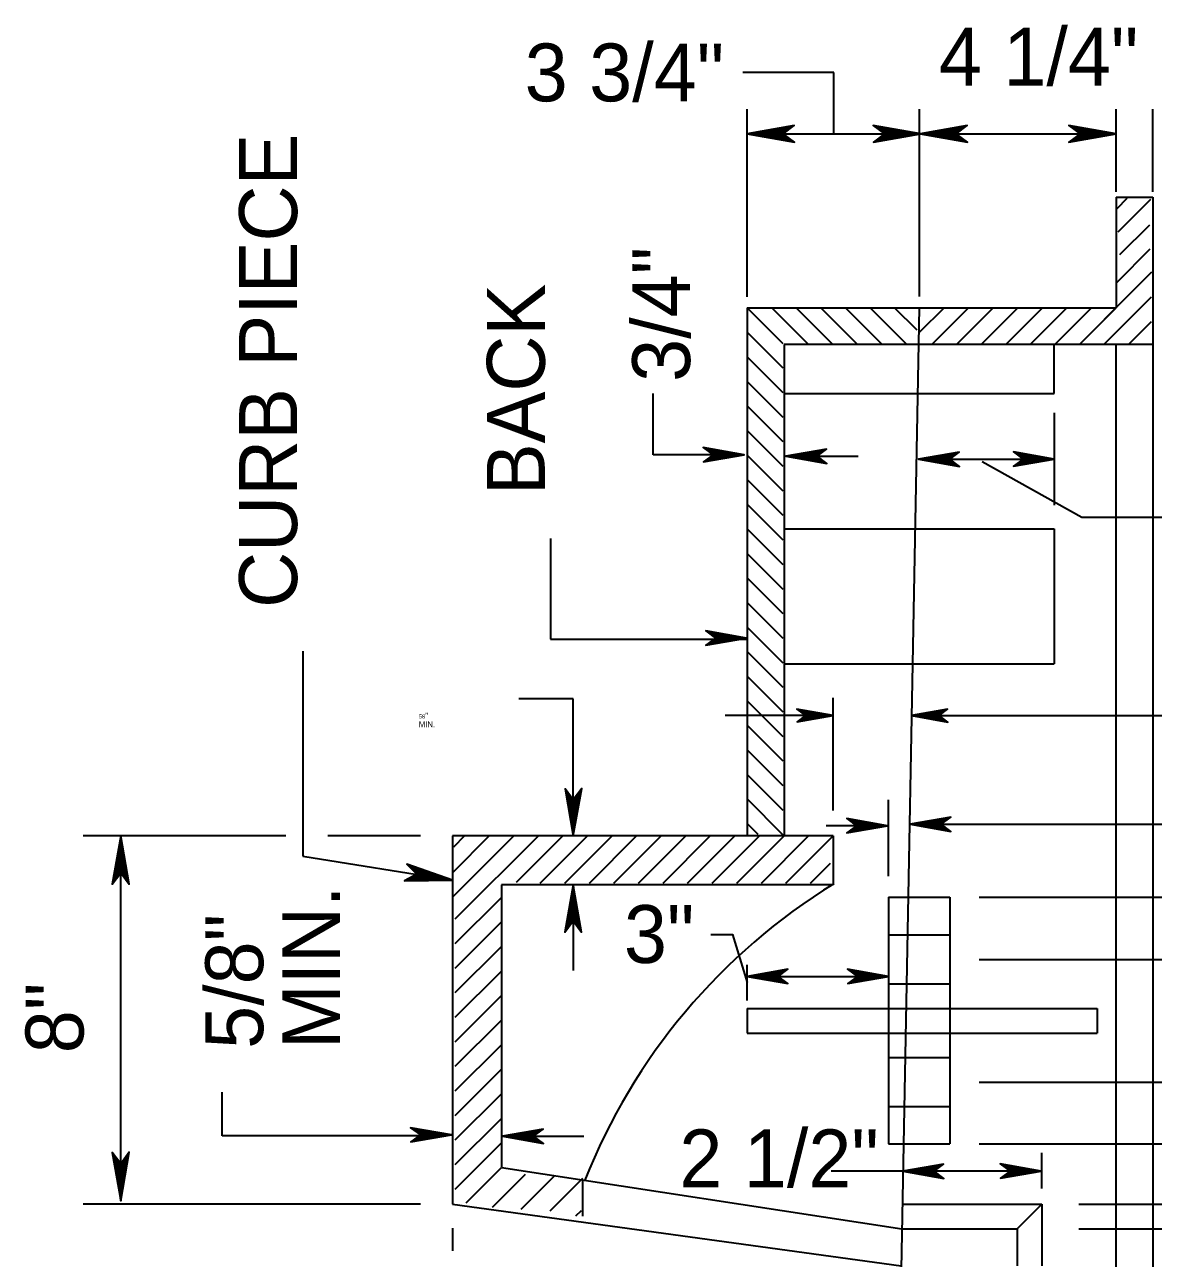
# Model space of a CAD drawing. Extents: x 0.17 to 2.79, y 0.04 to 1.76.
# Drawn here: x 0.8802 to 1.0828, y 1.5301 to 1.7516 of the extents above; entities that cross this region are included whole.
import ezdxf

# ---------------------------------------------------------------- set-up
doc = ezdxf.new("R2010")
doc.units = 0
doc.layers.add('Plan Prop Drainage Structure', color=7, linetype='Continuous')
doc.layers.add('Plan Prop DrainageStructure text', color=7, linetype='Continuous')

msp = doc.modelspace()

# ---------------------------------------------------------------- linework, layer by layer
at = {"layer": 'Plan Prop Drainage Structure'}
for p, q in [((1.076156573966585, 1.720660097270991), (1.0827738200420094, 1.720660097270991)), ((1.076156573966585, 1.720660097270991), (1.076156573966585, 1.7008075069656465)), ((1.0763363626508387, 1.7186338532370793), (1.078147882758533, 1.7204470775029177)), ((1.0765357491537555, 1.7144211743036648), (1.082426171780514, 1.7203115969304237)), ((1.0827738200420094, 1.720660097270991), (1.0827738200420094, 1.3235997703733624)), ((1.076863799596588, 1.7103380113892384), (1.0822370102264653, 1.7157112220191157)), ((1.0763517000741403, 1.70541384643046), (1.082306880710393, 1.7113690270667126)), ((1.0741013592442155, 1.6987514401642037), (1.0825701731437314, 1.7072211061427927)), ((1.0741013592442155, 1.694339374727872), (1.0825113796877432, 1.7027502472504732)), ((1.0099159468865582, 1.7008075069656465), (1.076156573966585, 1.7008075069656465)), ((1.0099159468865582, 1.7008075069656465), (1.0099159468865582, 1.6059549167171066)), ((1.0163832270452593, 1.694339374727872), (1.0099159468865582, 1.7008075069656465)), ((1.0207952924815902, 1.694339374727872), (1.0143280123228893, 1.7008075069656465)), ((1.0252073579179217, 1.694339374727872), (1.0187400777592206, 1.7008075069656465)), ((1.0296194233542524, 1.694339374727872), (1.0231512911164795, 1.7008075069656465)), ((1.0340314887905833, 1.694339374727872), (1.0275633565528102, 1.7008075069656465)), ((1.0384427021478422, 1.694339374727872), (1.031975421989142, 1.7008075069656465)), ((1.0407995528618035, 1.700796429937706), (1.0341806026282347, 1.3489678685136577)), ((1.0404306026235013, 1.6967635396885452), (1.0363866353464006, 1.7008075069656465)), ((1.040912879378419, 1.696446566273652), (1.0452738200704124, 1.7008075069656465)), ((1.0432186053480423, 1.694339374727872), (1.0496858855067432, 1.7008075069656465)), ((1.047630670784373, 1.694339374727872), (1.0540970988640022, 1.7008075069656465)), ((1.052041884141632, 1.694339374727872), (1.0585100163794054, 1.7008075069656465)), ((1.0564539495779635, 1.694339374727872), (1.0629212297366644, 1.7008075069656465)), ((1.0608651629352224, 1.694339374727872), (1.0673332951729952, 1.7008075069656465)), ((1.065277228371553, 1.694339374727872), (1.0717453606093261, 1.7008075069656465)), ((1.065277228371553, 1.694339374727872), (1.0717453606093261, 1.7008075069656465)), ((1.0696892938078841, 1.694339374727872), (1.076156573966585, 1.7008075069656465)), ((1.0785134246805463, 1.694339374727872), (1.0825164921621773, 1.6983432942885763)), ((1.0163832270452593, 1.689928161370614), (1.0099159468865582, 1.6963954415293148)), ((1.0827738200420094, 1.6941894088111498), (1.0165340450410547, 1.6941894088111498)), ((1.0165340450410547, 1.6941894088111498), (1.0165340450410547, 1.6059549167171066)), ((1.0650633565244079, 1.6853661300175602), (1.0650633565244079, 1.6941894088111498)), ((1.076156573966585, 1.3489678685136577), (1.076156573966585, 1.6941894088111498)), ((1.0163832270452593, 1.6855160959342825), (1.0099159468865582, 1.6919833760929834)), ((1.0163832270452593, 1.6811048825770243), (1.0099159468865582, 1.6875713106566532)), ((1.0165340450410547, 1.6853661300175602), (1.0650633565244079, 1.6853661300175602)), ((1.0163832270452593, 1.6766919650616208), (1.0099159468865582, 1.6831600972993939)), ((1.0163832270452593, 1.6722807517043625), (1.0099159468865582, 1.6787480318630623)), ((1.0163832270452593, 1.6678686862680312), (1.0099159468865582, 1.6743376705848763)), ((1.0163832270452593, 1.6634566208316997), (1.0099159468865582, 1.669925605148546)), ((1.0163832270452593, 1.6590462595535136), (1.0099159468865582, 1.6655135397122143)), ((1.0163832270452593, 1.6546341941171818), (1.0099159468865582, 1.661101474275883)), ((1.0165340450410547, 1.661101474275883), (1.0650633565244079, 1.661101474275883)), ((1.0650633565244079, 1.661101474275883), (1.0650633565244079, 1.636835966455135)), ((1.0163832270452593, 1.6502229807599236), (1.0099159468865582, 1.6566894088395527)), ((1.0163832270452593, 1.6458100632445203), (1.0099159468865582, 1.6522781954822934)), ((1.0163832270452593, 1.641398849887261), (1.0099159468865582, 1.6478661300459618)), ((1.0163832270452593, 1.6369867844509307), (1.0099159468865582, 1.6434549166887036)), ((1.0163832270452593, 1.6325747190145992), (1.0099159468865582, 1.639042851252372)), ((1.0165340450410547, 1.636835966455135), (1.0650633565244079, 1.636835966455135)), ((1.0163832270452593, 1.628163505657341), (1.0099159468865582, 1.6346307858160407)), ((1.0163832270452593, 1.6237514402210094), (1.0099159468865582, 1.6302187203797105)), ((1.0163832270452593, 1.619339374784678), (1.0099159468865582, 1.625806654943379)), ((1.0163832270452593, 1.6149273093483478), (1.0099159468865582, 1.6213954415861207)), ((1.0163832270452593, 1.6105152439120163), (1.0099159468865582, 1.6169833761497892)), ((1.0163832270452593, 1.6061040305547567), (1.0099159468865582, 1.6125721627925298)), ((1.011877432910976, 1.6061986113317817), (1.0099159468865582, 1.6081600973561996)), ((1.0253581759137171, 1.6059549167171066), (0.9569754220459469, 1.6059549167171066)), ((0.9569754220459469, 1.6059549167171066), (0.9569754220459469, 1.5397773434884288)), ((0.9680038814786296, 1.6059549167171066), (0.9569771262040916, 1.5949273093634957)), ((0.9635926681213708, 1.6059549167171066), (0.9570367717391516, 1.5993990203348862)), ((0.95918060268504, 1.6059549167171066), (0.9571611752837068, 1.6039346372367005)), ((0.9724159469149611, 1.6059549167171066), (0.9574355447449846, 1.590973662468058)), ((0.976828012351292, 1.6059549167171066), (0.968444406359005, 1.5975713107248193)), ((0.9812400777876236, 1.6059549167171066), (0.9726954288506732, 1.5974085636220114)), ((0.9856512911448817, 1.6059549167171066), (0.9771074942870042, 1.5974085636220114)), ((0.990063356581213, 1.6059549167171066), (0.9815195597233348, 1.5974085636220114)), ((0.994475422017544, 1.6059549167171066), (0.9859307730805936, 1.5974085636220114)), ((0.9988866353748029, 1.6059549167171066), (0.9903428385169252, 1.5974085636220114)), ((1.0032987008111343, 1.6059549167171066), (0.9947531997951112, 1.5974085636220114)), ((1.0077107662474654, 1.6059549167171066), (0.9991652652314429, 1.5974085636220114)), ((1.012122831683796, 1.6059549167171066), (1.0035773306677738, 1.5974085636220114)), ((1.0165340450410547, 1.6059549167171066), (1.0079893961041047, 1.5974085636220114)), ((1.0099159468865582, 1.6059549167171066), (1.0099159468865582, 1.6059549167171066)), ((1.0209461104773863, 1.6059549167171066), (1.012401461540436, 1.5974085636220114)), ((1.0253581759137171, 1.6059549167171066), (1.016812674897695, 1.5974085636220114)), ((1.0253581759137171, 1.6059549167171066), (1.0253581759137171, 1.5971307858444435)), ((1.024822218177245, 1.6010068935443034), (1.0212247403340258, 1.5974085636220114)), ((1.0253581759137171, 1.5971307858444435), (0.9657987008395365, 1.5971307858444435)), ((0.9657987008395365, 1.5971307858444435), (0.9657987008395365, 1.5463954416429253)), ((0.9656615161088973, 1.5947884204747111), (0.9574406572194187, 1.586567561585232)), ((1.0352831929477813, 1.5949239010472063), (1.0463142086176813, 1.5949239010472063)), ((1.0352831929477813, 1.5949239010472063), (1.0352831929477813, 1.5506592453206771)), ((1.0463142086176813, 1.5949239010472063), (1.0463142086176813, 1.5506592453206771)), ((0.9656615161088973, 1.5903755029593076), (0.9574406572194187, 1.5821554961489017)), ((1.0352831929477813, 1.588183103506299), (1.0463142086176813, 1.588183103506299)), ((0.9656615161088973, 1.5859642896020496), (0.9574406572194187, 1.5777434307125702)), ((0.9656615161088973, 1.5815522241657178), (0.9574406572194187, 1.5733313652762388)), ((1.0352831929477813, 1.5793598247127092), (1.0463142086176813, 1.5793598247127092)), ((0.9656615161088973, 1.5771410108084596), (0.9574406572194187, 1.5689192998399086)), ((1.0099159468865582, 1.5749239010623544), (1.0727840449984511, 1.5749239010623544)), ((1.0099159468865582, 1.5749239010623544), (1.0099159468865582, 1.5705135397841672)), ((1.0727840449984511, 1.5749239010623544), (1.0727840449984511, 1.5705135397841672)), ((0.9656615161088973, 1.5727289453721283), (0.9574406572194187, 1.564508086482649)), ((1.0099159468865582, 1.5705135397841672), (1.0727840449984511, 1.5705135397841672)), ((0.9656615161088973, 1.568316879935797), (0.9574406572194187, 1.5600960210463175)), ((1.0352831929477813, 1.566153451171246), (1.0463142086176813, 1.566153451171246)), ((0.9656615161088973, 1.5639056665785387), (0.9574406572194187, 1.5556848076890595)), ((0.9656615161088973, 1.559492749063135), (0.9574406572194187, 1.551272742252728)), ((1.0352831929477813, 1.5573301723776563), (1.0463142086176813, 1.5573301723776563)), ((0.9656615161088973, 1.5550815357058756), (0.9574406572194187, 1.5468606768163977)), ((0.9656615161088973, 1.5506694702695454), (0.9574406572194187, 1.5424486113800664)), ((1.0352831929477813, 1.5506592453206771), (1.0463142086176813, 1.5506592453206771)), ((0.9656615161088973, 1.546258256912286), (0.9594055515601253, 1.540002292363514)), ((0.9700735815452287, 1.5451556665927393), (0.9641056197228912, 1.5391868526913304)), ((0.9657987008395365, 1.5463954416429253), (1.0376869080107185, 1.5353661301311705)), ((0.9752780805187921, 1.5448446577313533), (0.9692572897939725, 1.5388238670065337)), ((0.9803649925803785, 1.5444169140370616), (0.97447456995362, 1.5385273434893758)), ((1.0627133224430247, 1.54573934075726), (1.0378820341182737, 1.54573934075726)), ((0.9803428385244993, 1.5440028036079276), (0.9803428385244993, 1.537672708179866)), ((0.9569754220459469, 1.5397773434884288), (1.0375616523870914, 1.5287037238649142)), ((0.980079546091161, 1.538617663871038), (0.9791090280278195, 1.5376471458076975)), ((1.0377695596807313, 1.5397773434884288), (1.0628581758853142, 1.5397773434884288)), ((1.0628581758853142, 1.5397773434884288), (1.0584222522349593, 1.5353661301311705)), ((1.0628581758853142, 1.5397773434884288), (1.0628581758853142, 1.5287037238649142)), ((1.0376869080107185, 1.5353661301311705), (1.0584222522349593, 1.5353661301311705)), ((1.0584222522349593, 1.5353661301311705), (1.0584222522349593, 1.5287037238649142))]:
    msp.add_line(p, q, dxfattribs=at)
msp.add_arc((1.0832784480437916, 1.503416858002857), 0.11029450068333371, 121.598825, 158.36048055555557, dxfattribs=at)
at = {"layer": 'Plan Prop DrainageStructure text'}
for p, q in [((1.0254936564862118, 1.7430569956862019), (1.0091260695865432, 1.7430569956862019)), ((1.0254936564862118, 1.7320276841744469), (1.0254936564862118, 1.7430569956862019)), ((1.0099159468865582, 1.702747691013256), (1.0099159468865582, 1.7364772410899585)), ((1.0407995528618035, 1.7364772410899585), (1.0407995528618035, 1.7028405676321354)), ((1.076156573966585, 1.7215897155388624), (1.076156573966585, 1.7364772410899585)), ((1.0827738200420094, 1.7215897155388624), (1.0827738200420094, 1.7364772410899585)), ((1.0099159468865582, 1.7320276841744469), (1.0410713660858646, 1.7320276841744469)), ((1.040979341546057, 1.7320276841744469), (1.076156573966585, 1.7320276841744469)), ((0.9930089939341287, 1.6743862390919972), (0.9930089939341287, 1.6854164026828253)), ((1.0650633565244079, 1.6818947598770393), (1.0650633565244079, 1.665324378158166)), ((1.0093774329128693, 1.6743862390919972), (0.9930089939341287, 1.6743862390919972)), ((1.016886805776984, 1.6741280591330923), (1.0298324431223256, 1.6741280591330923)), ((1.0407066762429238, 1.6736091429780666), (1.0650633565244079, 1.6736091429780666)), ((0.9746245358703437, 1.659359824652117), (0.9746245358703437, 1.6412505881286825)), ((0.9746245358703437, 1.6412505881286825), (1.0099159468865582, 1.6412505881286825)), ((0.9301366354268743, 1.639107609261867), (0.9301366354268743, 1.6023165390784162)), ((1.0253581759137171, 1.6104964981724252), (1.0253581759137171, 1.630726559506796)), ((0.9786940655196129, 1.6305493270597597), (0.9689249789557784, 1.6305493270597597)), ((0.9786940655196129, 1.6059549167171066), (0.9786940655196129, 1.6305493270597597)), ((1.0253581759137171, 1.627538079618278), (1.0059469625678195, 1.627538079618278)), ((1.0394217410019064, 1.627538079618278), (1.088768196315588, 1.627538079618278)), ((1.0352831929477813, 1.5987156529189082), (1.0352831929477813, 1.6124392384572532)), ((1.035140043663636, 1.607779218010885), (1.0241115842309532, 1.607779218010885)), ((1.0395469966255333, 1.6080373979697886), (1.088768196315588, 1.6080373979697886)), ((0.9270521091851754, 1.6059549167171066), (0.8906973034867393, 1.6059549167171066)), ((0.8974125386554768, 1.5404181069507934), (0.8974125386554768, 1.6059549167171066)), ((0.9512485986010684, 1.6059549167171066), (0.9346177192680608, 1.6059549167171066)), ((0.9301366354268743, 1.6023165390784162), (0.9569754220459469, 1.5980186522377728)), ((0.9786940655196129, 1.5971307858444435), (0.9786940655196129, 1.5817967708594665)), ((1.0515826135216664, 1.5949239010472063), (1.1419447470592248, 1.5949239010472063)), ((1.0099159468865582, 1.5764048144899983), (1.0099159468865582, 1.5827885908996144)), ((1.0515826135216664, 1.5837710380699686), (1.1104638336543018, 1.5837710380699686)), ((1.009894644909751, 1.5807205949911605), (1.0352831929477813, 1.5807205949911605)), ((0.9156299892210927, 1.5521043714272853), (0.9156299892210927, 1.55989578246433)), ((1.0515826135216664, 1.5617413857349158), (1.1104638336543018, 1.5617413857349158)), ((0.9558217069820625, 1.5521043714272853), (0.9156299892210927, 1.5521043714272853)), ((0.9659853061563684, 1.5520012698595387), (0.9805643790832952, 1.5520012698595387)), ((1.0515826135216664, 1.5506592453206771), (1.1419447470592248, 1.5506592453206771)), ((1.0628581758853142, 1.5426079501665846), (1.0628581758853142, 1.5490343305298153)), ((1.0378820341182737, 1.54573934075726), (1.0250122318103663, 1.54573934075726)), ((0.9512485986010684, 1.5397773434884288), (0.8906973034867393, 1.5397773434884288)), ((1.0694694574072328, 1.5397773434884288), (1.1246458377335398, 1.5397773434884288)), ((0.9569754220459469, 1.5355067231780979), (0.9569754220459469, 1.5314499747149137)), ((1.0694694574072328, 1.5353661301311705), (1.0959614478438822, 1.5353661301311705))]:
    msp.add_line(p, q, dxfattribs=at)
for points in [[(1.0099159468865582, 1.7320276841744469), (1.018418843948966, 1.730524616690923), (1.0163874874406207, 1.7320276841744469), (1.0183753879162791, 1.7335068934439464), (1.0099159468865582, 1.7320276841744469), (1.0104808753114884, 1.7320430215977471), (1.0181811138877965, 1.7306362390493937), (1.0162290007331742, 1.7320455778349646), (1.0180320000501455, 1.7333901586110425), (1.0107850675402967, 1.7320694360489892), (1.01106880987137, 1.7320276841744469), (1.0176647539699875, 1.7308543712919002), (1.016184692621415, 1.7320447257558929), (1.0177065058445296, 1.73319929289885), (1.0111983258903585, 1.7320268320953747), (1.0114803640632872, 1.7320694360489892), (1.0172463831454914, 1.731028195422648), (1.0161250470863545, 1.7320268320953747), (1.0172702413595158, 1.7330646644054266), (1.0123017682889777, 1.7320702881280614), (1.0127814888066786, 1.7320694360489892), (1.016818639451201, 1.7312429193488654), (1.0160338746256197, 1.7320029738813503), (1.0168791370653332, 1.732848236321064), (1.0128666967139077, 1.7320276841744469), (1.0133208548594395, 1.732001269723205), (1.0163568125940179, 1.7314815014891074), (1.015773138429498, 1.7320702881280614), (1.0164062331802113, 1.7326522581344368), (1.0137383736048629, 1.7320276841744469), (1.0141669693782258, 1.7319842281417597), (1.0159895665138596, 1.7316357278011925), (1.0156887826013405, 1.7320455778349646), (1.01618639677956, 1.732499735980497), (1.0143885099370225, 1.7320268320953747), (1.0155780123219424, 1.7317439418433735), (1.0154058923493396, 1.7320694360489892), (1.015927364741583, 1.7323957823336773), (1.014688441770469, 1.7320702881280614), (1.0154680941216172, 1.7318751620205064), (1.0151408957578567, 1.732131637821267), (1.0155166626287377, 1.7322850120542783), (1.0151434519950735, 1.7320455778349646), (1.0153385781026285, 1.7320029738813503)], [(1.0410713660858646, 1.7320276841744469), (1.0325684690234576, 1.733530751657971), (1.034599825531803, 1.7320276841744469), (1.0326127771352165, 1.730547622825874), (1.0410713660858646, 1.7320276841744469), (1.0405072897400072, 1.7320123467511452), (1.032807051163699, 1.7334191292995003), (1.0347583122392494, 1.732008938434856), (1.0329561650013501, 1.7306643576587784), (1.0402022454321265, 1.7319859322999047), (1.0399193551801256, 1.7320276841744469), (1.0333234110815082, 1.733200144977922), (1.0348026203510086, 1.7320097905139278), (1.0332808071278938, 1.7308560754500442), (1.0397889870820645, 1.732028536253519), (1.0395069489091355, 1.7319859322999047), (1.0337409298269316, 1.7330263208471737), (1.0348631179651413, 1.732028536253519), (1.0337179236919796, 1.730990703943466), (1.038686396762518, 1.7319842281417597), (1.0382066762448172, 1.7319859322999047), (1.0341686735212225, 1.7328115969209565), (1.0349542904258762, 1.7320523944675437), (1.0341081759070898, 1.7312062799487569), (1.0381206162585157, 1.7320276841744469), (1.0376664581129842, 1.7320540986256876), (1.034630500378405, 1.7325738668597868), (1.0352150266219977, 1.7319842281417597), (1.0345819318712846, 1.7314031102144563), (1.0372497914466325, 1.7320276841744469), (1.0368211956732698, 1.7320702881280614), (1.0349977464585631, 1.7324187884686284), (1.0352985303710822, 1.732008938434856), (1.034801768271936, 1.7315547802893247), (1.0365988030354012, 1.732028536253519), (1.035410152729553, 1.7323105744264484), (1.0355814206230838, 1.7319859322999047), (1.0350599482308407, 1.731659586015217), (1.0362997232810265, 1.7319842281417597), (1.0355192188508062, 1.7321802063283869), (1.035846417214567, 1.7319228784485554), (1.0354715024227579, 1.731769504215542), (1.0358447130564221, 1.732008938434856), (1.0356495869488676, 1.7320523944675437)], [(1.040979341546057, 1.7320276841744469), (1.049482238608465, 1.730524616690923), (1.0474508821001194, 1.7320276841744469), (1.049438782575778, 1.7335068934439464), (1.040979341546057, 1.7320276841744469), (1.0415442699709874, 1.7320430215977471), (1.0492445085472955, 1.7306362390493937), (1.0472923953926732, 1.7320455778349646), (1.0490953947096444, 1.7333901586110425), (1.0418484621997959, 1.7320694360489892), (1.0421322045308696, 1.7320276841744469), (1.0487281486294864, 1.7308543712919002), (1.047248087280914, 1.7320447257558929), (1.0487699005040285, 1.73319929289885), (1.0422617205498579, 1.7320268320953747), (1.0425437587227868, 1.7320694360489892), (1.0483097778049908, 1.731028195422648), (1.0471884417458537, 1.7320268320953747), (1.0483336360190147, 1.7330646644054266), (1.0433651629484766, 1.7320702881280614), (1.0438448834661775, 1.7320694360489892), (1.0478820341107, 1.7312429193488654), (1.0470972692851184, 1.7320029738813503), (1.0479425317248328, 1.732848236321064), (1.0439300913734066, 1.7320276841744469), (1.0443842495189384, 1.732001269723205), (1.0474202072535175, 1.7314815014891074), (1.0468365330889966, 1.7320702881280614), (1.04746962783971, 1.7326522581344368), (1.0448017682643618, 1.7320276841744469), (1.0452303640377254, 1.7319842281417597), (1.0470529611733592, 1.7316357278011925), (1.0467521772608401, 1.7320455778349646), (1.0472497914390586, 1.732499735980497), (1.0454519045965214, 1.7320268320953747), (1.046641406981442, 1.7317439418433735), (1.0464692870088386, 1.7320694360489892), (1.0469907594010817, 1.7323957823336773), (1.0457518364299678, 1.7320702881280614), (1.0465314887811161, 1.7318751620205064), (1.0462042904173554, 1.732131637821267), (1.0465800572882367, 1.7322850120542783), (1.0462068466545722, 1.7320455778349646), (1.0464019727621274, 1.7320029738813503)], [(1.076156573966585, 1.7320276841744469), (1.067653676904177, 1.733530751657971), (1.0696850334125225, 1.7320276841744469), (1.067697132936864, 1.730547622825874), (1.076156573966585, 1.7320276841744469), (1.0755916455416554, 1.7320123467511452), (1.0678914069653467, 1.7334191292995003), (1.0698435201199692, 1.732008938434856), (1.0680405208029982, 1.7306643576587784), (1.0752874533128467, 1.7319859322999047), (1.0750037109817732, 1.7320276841744469), (1.0684077668831564, 1.733200144977922), (1.0698878282317288, 1.7320097905139278), (1.068366015008614, 1.7308560754500442), (1.0748741949627847, 1.732028536253519), (1.074592156789856, 1.7319859322999047), (1.0688261377076518, 1.7330263208471737), (1.069947473766789, 1.732028536253519), (1.068802279493628, 1.730990703943466), (1.0737707525641658, 1.7319842281417597), (1.0732910320464653, 1.7319859322999047), (1.0692538814019428, 1.7328115969209565), (1.0700386462275244, 1.7320523944675437), (1.06919338378781, 1.7312062799487569), (1.073205824139236, 1.7320276841744469), (1.0727516659937035, 1.7320540986256876), (1.0697157082591253, 1.7325738668597868), (1.070299382423646, 1.7319842281417597), (1.0696662876729321, 1.7314031102144563), (1.0723341472482801, 1.7320276841744469), (1.0719055514749174, 1.7320702881280614), (1.0700829543392834, 1.7324187884686284), (1.0703837382518027, 1.732008938434856), (1.069886124073584, 1.7315547802893247), (1.0716840109161214, 1.732028536253519), (1.0704945085312005, 1.7323105744264484), (1.070666628503804, 1.7319859322999047), (1.070145156111561, 1.731659586015217), (1.071384079082674, 1.7319842281417597), (1.0706044267315267, 1.7321802063283869), (1.0709316250952872, 1.7319228784485554), (1.0705558582244061, 1.731769504215542), (1.0709290688580697, 1.732008938434856), (1.0707339427505151, 1.7320523944675437)], [(1.0093774329128693, 1.6743862390919972), (1.002040180021358, 1.675683103440026), (1.0037920545939916, 1.6743862390919972), (1.0020776715005388, 1.6731089725626307), (1.0093774329128693, 1.6743862390919972), (1.0088891916044456, 1.6743717537477676), (1.0022455310777802, 1.67558767058393), (1.0039292393246306, 1.6743709016686956), (1.0023733429386241, 1.673210369972233), (1.0086267512501799, 1.6743495996918885), (1.0083822045564312, 1.6743862390919972), (1.002690316353517, 1.6753985090298802), (1.0039675828828838, 1.6743717537477676), (1.0026545290324809, 1.6733748212331863), (1.0082705821979614, 1.6743862390919972), (1.008027739662358, 1.6743495996918885), (1.003050745801097, 1.6752476910340846), (1.0040187076272211, 1.6743862390919972), (1.0030320000615065, 1.6734915560660903), (1.0073179577951383, 1.6743495996918885), (1.0069038473660037, 1.6743495996918885), (1.0034205481184721, 1.6750619377963254), (1.0040979509809442, 1.6744066889897324), (1.0033694233741342, 1.6736764572247775), (1.0068305685657868, 1.6743862390919972), (1.0064386121925326, 1.6744092452269486), (1.0038193211243047, 1.6748574388189754), (1.0043228998560296, 1.6743495996918885), (1.00377671717069, 1.6738468730392364), (1.0060790348240245, 1.6743862390919972), (1.0057083804275775, 1.674422878492105), (1.0041362945391978, 1.6747245144836975), (1.004394474498102, 1.6743709016686956), (1.003965878724739, 1.6739780932163688), (1.0055175147153839, 1.6743870911710692), (1.004491611512344, 1.6746307857857445), (1.0046390211918506, 1.6743495996918885), (1.00418912344168, 1.6740684135980324), (1.005258482677407, 1.6743495996918885), (1.004586192289368, 1.6745174592691299), (1.004868230462297, 1.6742967707894059), (1.0045452924938982, 1.674163846454128), (1.00486567422508, 1.6743709016686956), (1.004696962568766, 1.6744066889897324)], [(1.016886805776984, 1.6741280591330923), (1.024224058668496, 1.6728303427059905), (1.0224713320167897, 1.6741280591330923), (1.0241857151102423, 1.6754036215043138), (1.016886805776984, 1.6741280591330923), (1.0173741950063357, 1.6741408403191769), (1.024018707612073, 1.6729266276411594), (1.0223332952070785, 1.674143396556394), (1.0238891915930843, 1.6753039282528566), (1.0176357832815295, 1.674163846454128), (1.0178811820543494, 1.6741280591330923), (1.0235739223363365, 1.6731157891952093), (1.0222958037278975, 1.6741416923982488), (1.0236080054992285, 1.6751377728337593), (1.01799280441282, 1.6741263549749483), (1.018236499027496, 1.674163846454128), (1.0232126408096842, 1.6732657551119317), (1.0222446789835602, 1.6741263549749483), (1.0232313865492746, 1.6750210380008552), (1.018944576736571, 1.674163846454128), (1.0193586871657048, 1.674163846454128), (1.022843690571382, 1.6734506562706202), (1.022165435629837, 1.6741059050772131), (1.0228956673947913, 1.674836136842168), (1.0194328180449945, 1.6741280591330923), (1.0198239223391767, 1.67410505299814), (1.0224440654864764, 1.6736560073270423), (1.0219404867547515, 1.6741646985332013), (1.0224866694400907, 1.6746674251858535), (1.0201843517867566, 1.6741280591330923), (1.0205541541041316, 1.6740897155748395), (1.0221270920715835, 1.67378893166232), (1.0218680600336065, 1.674143396556394), (1.0222975078860421, 1.6745345008505756), (1.0207467239744696, 1.6741263549749483), (1.0217709230193655, 1.6738835124393439), (1.0216235133398588, 1.674163846454128), (1.0220734110900294, 1.6744450325479854), (1.0210040518543018, 1.6741646985332013), (1.0216780464004853, 1.6739959868768866), (1.0213943040694118, 1.6742175274356825), (1.0217189461959557, 1.6743495996918885), (1.0213968603066286, 1.674143396556394), (1.0215655719629424, 1.6741059050772131)], [(1.0407066762429238, 1.6736091429780666), (1.0480447812135076, 1.6723131307091086), (1.0462920545618015, 1.6736091429780666), (1.0480072897343269, 1.6748864095074332), (1.0407066762429238, 1.6736091429780666), (1.0411940654722749, 1.673623628322295), (1.0478394301570848, 1.6724085635652057), (1.0461540177520903, 1.6736253324804402), (1.047710766217169, 1.6747850120978296), (1.0414582099846859, 1.6736457823781743), (1.041702756678434, 1.6736091429780666), (1.0473937928022763, 1.6725977251192543), (1.046117378351982, 1.673624480401367), (1.0474304322023844, 1.6746214129159496), (1.041813526957832, 1.6736091429780666), (1.0420572215725077, 1.6736457823781743), (1.0470333633546962, 1.6727485431150513), (1.0460654015285722, 1.6736091429780666), (1.0470529611733592, 1.6745046780830455), (1.0427661513606548, 1.6736474865363196), (1.0431802617897894, 1.6736457823781743), (1.0466635610373212, 1.6729325921946663), (1.0459853060957762, 1.6735886930803314), (1.0467155378607311, 1.6743189248452863), (1.0432535405900065, 1.6736091429780666), (1.0436454969632611, 1.673586988922186), (1.0462656401105608, 1.6731387953301604), (1.0457620613788357, 1.6736474865363196), (1.0463073919851034, 1.6741493611098994), (1.0440059264108406, 1.6736091429780666), (1.0443748766491434, 1.6735725035779576), (1.045948666695668, 1.6732717196654383), (1.0456887825786185, 1.6736253324804402), (1.0461182304310541, 1.674017288853694), (1.0445665944404094, 1.6736082908989944), (1.0455933497225223, 1.673364596284318), (1.0454459400430152, 1.6736457823781743), (1.0458949857141133, 1.6739269684720315), (1.0448247743993135, 1.6736474865363196), (1.0454987689454973, 1.6734787748800048), (1.0452167307725684, 1.673700315438802), (1.0455396687409675, 1.6738332397740787), (1.045217582851641, 1.6736253324804402), (1.045387146587027, 1.6735886930803314)], [(1.052091304727825, 1.6731703222558347), (1.0700105276181382, 1.663208665821663), (1.0871339086549305, 1.663208665821663)], [(1.0650633565244079, 1.6736091429780666), (1.0577261036328962, 1.6749068594051673), (1.0594788302846023, 1.6736091429780666), (1.057763595112077, 1.6723335806068438), (1.0650633565244079, 1.6736091429780666), (1.0645759672950563, 1.6735963617919822), (1.0579314546893184, 1.6748105744699981), (1.059615162936169, 1.673593805554765), (1.0580601186292349, 1.6724332738583023), (1.064312674861718, 1.6735733556570298), (1.06406812816797, 1.6736091429780666), (1.0583762399650558, 1.6746214129159496), (1.059653506494422, 1.673594657633837), (1.058340452644019, 1.6725994292773996), (1.0639573578885722, 1.6736099950571386), (1.0637136632738964, 1.6735733556570298), (1.0587383735707798, 1.6744714469992261), (1.0597054833178317, 1.6736099950571386), (1.0587179236730446, 1.6727153120312317), (1.0630038814066765, 1.6735725035779576), (1.0625906230566144, 1.6735725035779576), (1.0591073238090827, 1.674286545840539), (1.0597838745924828, 1.6736304449548738), (1.0590553469856727, 1.6729010652689909), (1.0625164921773254, 1.6736091429780666), (1.0621245358040705, 1.6736321491130177), (1.059505244735843, 1.6740803427050432), (1.0600088234675684, 1.6735725035779576), (1.0594634928613005, 1.6730697769253042), (1.0617649584355635, 1.6736091429780666), (1.0613960081972604, 1.6736474865363196), (1.059822218150736, 1.6739474183697667), (1.0600821022677853, 1.673593805554765), (1.0596526544153497, 1.6732027012605821), (1.0612034383269224, 1.6736099950571386), (1.0601775351238816, 1.673853689671814), (1.0603249448033887, 1.6735725035779576), (1.0598750470532177, 1.6732921695631735), (1.0609461104470894, 1.6735725035779576), (1.0602729679799787, 1.673741215234271), (1.0605541540738355, 1.673519674675475), (1.0602312161054366, 1.6733876024192706), (1.0605533019947628, 1.673593805554765), (1.0603837382593768, 1.6736304449548738)], [(1.0098179577932447, 1.6414797973991295), (1.0024807049017332, 1.642776661747158), (1.004233431553439, 1.6414797973991295), (1.0025173443018416, 1.6402025308697625), (1.0098179577932447, 1.6414797973991295), (1.0093305685638936, 1.641466164133973), (1.0026852038790837, 1.642679524732917), (1.0043697642050056, 1.6414627558176835), (1.002814719898072, 1.6403022241212208), (1.0090672761305552, 1.6414440100780927), (1.0088227294368073, 1.6414797973991295), (1.0031308412338922, 1.6424903631788683), (1.0044081077632592, 1.6414644599758277), (1.0030950539128562, 1.6404683795403172), (1.0087119591574085, 1.6414797973991295), (1.0084682645427334, 1.6414440100780927), (1.0034921227605444, 1.6423412493412168), (1.0044592325075963, 1.6414797973991295), (1.0034725249418817, 1.6405851143732213), (1.0077584826755137, 1.6414423059199483), (1.007344372246379, 1.6414423059199483), (1.0038619250779193, 1.6421563481825296), (1.0045384758613196, 1.6415002472968645), (1.0038099482545093, 1.6407708676109816), (1.007271093446162, 1.6414797973991295), (1.0068791370729073, 1.6415019514550087), (1.00425984600468, 1.6419509971261073), (1.0047634247364048, 1.6414414538408764), (1.0042180941301377, 1.6409404313463682), (1.0065195597043997, 1.6414797973991295), (1.0061506094660977, 1.6415164367992383), (1.004576819419573, 1.6418172207117574), (1.0048349993784773, 1.6414627558176835), (1.0044072556841865, 1.6410716515235009), (1.005958039595759, 1.6414797973991295), (1.004932136392719, 1.6417226399347327), (1.005079546072225, 1.6414423059199483), (1.0046296483220551, 1.6411611198260911), (1.0056990075577823, 1.6414414538408764), (1.0050267171697433, 1.641611017576262), (1.0053087553426723, 1.6413886249383938), (1.0049858173742736, 1.641256552682188), (1.0053079032636, 1.6414627558176835), (1.0051383395282139, 1.6415002472968645)], [(1.0253581759137171, 1.627538079618278), (1.0188329543781003, 1.6286917946821617), (1.0203922590803958, 1.627538079618278), (1.0188670375409923, 1.6264022582149118), (1.0253581759137171, 1.627538079618278), (1.0249253197449928, 1.6275261505112657), (1.0190152992995714, 1.628605734695861), (1.0205132543086612, 1.6275244463531202), (1.0191294778952582, 1.626491726517502), (1.0246909980001118, 1.6275057006135305), (1.0244737178366774, 1.627538079618278), (1.0194115160681874, 1.6284378751186184), (1.0205473374715535, 1.6275244463531202), (1.019379989142512, 1.6266391361970083), (1.0243740245852189, 1.6275389316973499), (1.0241575965008571, 1.6275057006135305), (1.0197327498784412, 1.6283049507833405), (1.0205933497414572, 1.6275389316973499), (1.0197148562179235, 1.626742237764756), (1.0235270579873605, 1.6275048485344585), (1.0231589598281297, 1.6275057006135305), (1.0200608003212737, 1.6281396474433163), (1.020663220225385, 1.6275568253578678), (1.020013935972298, 1.6269075411047813), (1.0230933497395633, 1.627538079618278), (1.0227448493989957, 1.6275585295160129), (1.0204161172944204, 1.6279573025218452), (1.0208634588073735, 1.6275048485344585), (1.0203777737361668, 1.627059211179649), (1.022425319746886, 1.627538079618278), (1.0220964172249813, 1.6275713107020975), (1.0206973033882762, 1.627838011451725), (1.0209273647377959, 1.6275244463531202), (1.0205464853924808, 1.6271759460125532), (1.0219260014105227, 1.6275389316973499), (1.0210134247240972, 1.6277553597817123), (1.0211454969803024, 1.6275057006135305), (1.020745019816325, 1.6272551893662763), (1.0216959400610037, 1.6275048485344585), (1.021097780552254, 1.627654814451182), (1.021348291799508, 1.6274579841854826), (1.021060289073073, 1.6273403972735052), (1.0213465876413632, 1.6275244463531202), (1.0211974738037124, 1.6275568253578678)], [(1.0394217410019064, 1.627538079618278), (1.0459469625375233, 1.626384364554394), (1.0443876578352278, 1.627538079618278), (1.045913731453704, 1.6286739010216438), (1.0394217410019064, 1.627538079618278), (1.0398554492497034, 1.62755000872529), (1.0457646176160529, 1.626470424540695), (1.0442666626069623, 1.6275517128834343), (1.0456495869412934, 1.6285844327190524), (1.0400889189155116, 1.6275704586230253), (1.0403061990789464, 1.627538079618278), (1.0453684008474367, 1.6266382841179363), (1.0442325794440706, 1.6275517128834343), (1.0453999277731116, 1.6284370230395462), (1.0404058923304047, 1.6275372275392057), (1.0406223204147664, 1.6275704586230253), (1.0450471670371824, 1.6267712084532142), (1.044186567174167, 1.6275372275392057), (1.0450650606977008, 1.6283339214717982), (1.041252858928263, 1.6275713107020975), (1.041620957087494, 1.6275704586230253), (1.04471911659435, 1.6269365117932395), (1.0441158446111667, 1.6275193338786869), (1.0447651288642534, 1.6281686181317743), (1.0416865671760602, 1.627538079618278), (1.0420350675166279, 1.6275176297205427), (1.0443646517002758, 1.6271188567147092), (1.0439164581082498, 1.6275713107020975), (1.0444021431794568, 1.6280169480569056), (1.0423554492478102, 1.627538079618278), (1.0426834996906427, 1.6275048485344585), (1.044083465606419, 1.6272381477848306), (1.0438525521778281, 1.6275517128834343), (1.0442334315231427, 1.6279002132240012), (1.0428539155051009, 1.6275372275392057), (1.0437664921915266, 1.6273207994548433), (1.0436344199353211, 1.6275704586230253), (1.0440348970992985, 1.6278209698702792), (1.0430831247755477, 1.6275713107020975), (1.0436821363633695, 1.6274213447853738), (1.0434307730370433, 1.6276181750510732), (1.0437196278425505, 1.6277357619630493), (1.0434333292742604, 1.6275517128834343), (1.043582443111911, 1.6275193338786869)], [(0.9786940655196129, 1.6059549167171066), (0.9801971330031369, 1.6144578137795138), (0.9786940655196129, 1.6124264572711677), (0.9772148562501127, 1.6144143577468273), (0.9786940655196129, 1.6059549167171066), (0.9786787280963118, 1.606518993062964), (0.9800855106446663, 1.6142200837183442), (0.9786761718590945, 1.6122679705637224), (0.9773315910830169, 1.6140701178016206), (0.9786523136450705, 1.6068240373708447), (0.9786940655196129, 1.607106927622845), (0.9798673784021597, 1.6137037238005343), (0.9786770239381671, 1.6122236624519628), (0.9775224567952105, 1.6137454756750769), (0.978694917598685, 1.6072372957209067), (0.9786523136450705, 1.607519333893835), (0.9796935542714122, 1.613285352976039), (0.978694917598685, 1.6121631648378305), (0.9776570852886326, 1.6133083591109914), (0.9786514615659986, 1.6083407381195252), (0.9786523136450705, 1.6088196065581541), (0.9794788303451945, 1.6128576092817486), (0.9787187758127095, 1.612072844456167), (0.977873513372995, 1.6129181068958807), (0.9786940655196129, 1.6089056665444548), (0.9787204799708541, 1.6093598246899872), (0.9792402482049528, 1.6123957824245656), (0.9786514615659986, 1.611812108260045), (0.9780694915596226, 1.6124443509316866), (0.9786940655196129, 1.6097773434354103), (0.9787375215522999, 1.6102050871297007), (0.9790860218928678, 1.6120285363444073), (0.9786761718590945, 1.611727752431888), (0.9782220137135629, 1.6122245145310348), (0.978694917598685, 1.6104274797675702), (0.9789778078506863, 1.6116161300734175), (0.9786523136450705, 1.611444862179888), (0.9783259673603827, 1.61196633457213), (0.9786514615659986, 1.610726559521944), (0.9788465876735533, 1.6115070639521643), (0.9785901118727932, 1.6111798655884042), (0.9784367376397808, 1.6115547803802133), (0.9786761718590945, 1.6111815697465484), (0.9787187758127095, 1.6113775479331758)], [(1.035140043663636, 1.607779218010885), (1.0278036428511967, 1.6090769344379858), (1.0295555174238304, 1.607779218010885), (1.0278402822513055, 1.6065019514815184), (1.035140043663636, 1.607779218010885), (1.034652654434285, 1.6077655847457275), (1.028008141828547, 1.6089797974237448), (1.0296918500753973, 1.6077630285085114), (1.0281368057684632, 1.6066033488911207), (1.0343902140800187, 1.6077434306898482), (1.0341465194653434, 1.607779218010885), (1.0284529271042837, 1.608790635869696), (1.0297310457127227, 1.6077638805875833), (1.0284171397832473, 1.6067678001520727), (1.0340340450278007, 1.607780070089957), (1.0337903504131247, 1.6077434306898482), (1.0288150607100084, 1.6086406699529725), (1.0297821704570604, 1.607780070089957), (1.0287946108122732, 1.606884534984977), (1.0330814206249772, 1.6077425786107762), (1.032667310195843, 1.6077425786107762), (1.0291831588692386, 1.6084557687942853), (1.0298605617317116, 1.6077996679086188), (1.0291311820458287, 1.6070702882227375), (1.032594031395626, 1.607779218010885), (1.032201222943299, 1.607801372066764), (1.0295819318750714, 1.6082495656587896), (1.030085510606796, 1.607740874452631), (1.029541032079602, 1.6072389998790506), (1.0318416455747919, 1.607779218010885), (1.0314709911783442, 1.6078158574109926), (1.0298997573690365, 1.608116641323512), (1.0301587894070134, 1.6077630285085114), (1.0297293415545783, 1.6073710721352565), (1.031280125466151, 1.607780070089957), (1.0302542222631104, 1.6080237647046323), (1.0304024840216894, 1.6077425786107762), (1.029952586271519, 1.607462244595992), (1.0310227975863182, 1.607740874452631), (1.0303488030401344, 1.6079112902670896), (1.030630841213064, 1.6076880455501494), (1.030307903244665, 1.6075559732939437), (1.0306299891339912, 1.6077630285085114), (1.0304612774776774, 1.6077996679086188)], [(1.0391644131220743, 1.6080373979697886), (1.046501666013586, 1.6067413857008321), (1.044749791440952, 1.6080373979697886), (1.046464174534405, 1.6093146644991554), (1.0391644131220743, 1.6080373979697886), (1.0396526544304978, 1.6080518833140183), (1.046296314957163, 1.6068359664778569), (1.0446117546312406, 1.6080527353930902), (1.0461676510172473, 1.609213267089553), (1.039915094784764, 1.6080748894489694), (1.0401596414785121, 1.6080373979697886), (1.0458515296814264, 1.6070268321900496), (1.0445742631520598, 1.6080527353930902), (1.0458873170024627, 1.609048815828601), (1.040271263836982, 1.6080365458907167), (1.0405141063725858, 1.6080748894489694), (1.045491100233847, 1.6071767981067733), (1.0445222863286505, 1.6080365458907167), (1.0455098459734375, 1.6089320809956968), (1.041223036160733, 1.6080757415280418), (1.0416371465898677, 1.6080748894489694), (1.0451212979164715, 1.6073608471863883), (1.0444438950539991, 1.6080169480720534), (1.045174126818954, 1.6087471798370085), (1.0417104253900846, 1.6080373979697886), (1.0421032338424114, 1.6080152439139095), (1.0447225249106387, 1.6075661982428107), (1.0442189461789138, 1.6080757415280418), (1.0447651288642534, 1.608577616101623), (1.0424628112109187, 1.6080373979697886), (1.0428334656073663, 1.608000758569681), (1.0444055514957462, 1.6076991225780886), (1.0441473715368415, 1.6080527353930902), (1.0445759673102044, 1.608445543845417), (1.0430243313195595, 1.6080365458907167), (1.0440502345225997, 1.6077937033551135), (1.0439019727640209, 1.6080748894489694), (1.0443518705141916, 1.6083543713846817), (1.0432825112784645, 1.6080757415280418), (1.0439556537455754, 1.6079070298717282), (1.0436736155726467, 1.6081285704305242), (1.0439982576991897, 1.6082606426867299), (1.0436744676517187, 1.6080527353930902), (1.0438431793080327, 1.6080169480720534)], [(0.8974125386554768, 1.6059549167171066), (0.8958745359299891, 1.5972543373099264), (0.8974125386554768, 1.5993334102463204), (0.8989266831669412, 1.5972994975007582), (0.8974125386554768, 1.6059549167171066), (0.8974278760787786, 1.6053772071060912), (0.895988714525676, 1.5974980319246017), (0.8974312843950675, 1.5994953052700562), (0.8988073920968197, 1.5976505540785426), (0.897455142609092, 1.605065346165633), (0.8974125386554768, 1.6047756392810528), (0.8962128113216893, 1.5980263209494237), (0.8974304323159952, 1.599540465460887), (0.8986114139101931, 1.5979837169958093), (0.8974116865764048, 1.604642714945775), (0.897455142609092, 1.604353860140268), (0.8963900437687256, 1.5984540646437142), (0.8974116865764048, 1.5996018151540923), (0.8984733771004811, 1.5984302064296896), (0.8974568467672366, 1.6035137101749877), (0.897455142609092, 1.6030229126293467), (0.8966098801693775, 1.5988920332868726), (0.8973878283623803, 1.599695543852045), (0.8982526886207577, 1.598829831514595), (0.8974125386554768, 1.6029351484849006), (0.8973852721251635, 1.6024707653905013), (0.8968535747840535, 1.5993649371719947), (0.8974568467672366, 1.5999622446016717), (0.8980515979596964, 1.5993146645067293), (0.8974125386554768, 1.602043873775283), (0.8973682305437178, 1.6016059051321245), (0.8970120614914993, 1.5997398519638037), (0.8974312843950675, 1.6000474525089017), (0.8978956674894671, 1.5995396133818147), (0.8974116865764048, 1.6013784000198217), (0.8971228317708979, 1.6001616311045885), (0.897455142609092, 1.6003380114725527), (0.8977891576054305, 1.5998037578942252), (0.8974568467672366, 1.601072503632869), (0.8972566081852478, 1.600274105542131), (0.8975190485395136, 1.6006089726175419), (0.8976758310888152, 1.600224684955938), (0.8974312843950675, 1.6006064163803257), (0.8973878283623803, 1.600407029877409)], [(0.9569754220459469, 1.5980186522377728), (0.9488167649287453, 1.6008475547577836), (0.9505856810828244, 1.5990419992035962), (0.9483881691553823, 1.5978959528513619), (0.9569754220459469, 1.5980186522377728), (0.9564164581745227, 1.5980919310379893), (0.9490348971712519, 1.6006992929992054), (0.9507390553158375, 1.5989985431709097), (0.9487460423657448, 1.5979555983864233), (0.9561105617875694, 1.5981140850938698), (0.9558370444053641, 1.5982001450801706), (0.9495103572935913, 1.6004019174029755), (0.9507825113485239, 1.598992578617403), (0.9490979510226013, 1.5980927831170626), (0.9557092325445199, 1.5982214470569778), (0.9554246381343743, 1.5982240032941952), (0.9498954970342678, 1.6001633352627338), (0.950845565199874, 1.5990010994081258), (0.9495504050099889, 1.5981575411265563), (0.9546134588575513, 1.5983526672341115), (0.9541397028933567, 1.5984302064296896), (0.9502831930121605, 1.5998847054060938), (0.9509384418187536, 1.5990104722779206), (0.9499704799926291, 1.5983083591223517), (0.9540613116187061, 1.5984847394903174), (0.9536173784220414, 1.5985827285836305), (0.9507024159157287, 1.5995754007028515), (0.9511846926706462, 1.5989014061566673), (0.9504680941708482, 1.5984276501924732), (0.9532015638347627, 1.5986227763000287), (0.952784897168412, 1.5987326945003542), (0.9510398392283567, 1.5993657892510666), (0.9512716047360202, 1.5989133352636797), (0.9507092325483067, 1.5985435329463054), (0.9525590962142539, 1.5987267299468484), (0.951429239364394, 1.5991928171993919), (0.9515476783554428, 1.5988451689378966), (0.9509818978514406, 1.5986048826395096), (0.9522566081435899, 1.5987309903422087), (0.9515170035088402, 1.5990471116780296), (0.9517998937608417, 1.598741215291077), (0.9514045290712976, 1.5986491907512692), (0.9518109707887813, 1.598827275277379), (0.9516260696300936, 1.5988997019985234)], [(0.9786940655196129, 1.5971307858444435), (0.9771909980360888, 1.5886278887820362), (0.9786940655196129, 1.5906592452903812), (0.9801741268681852, 1.5886713448147225), (0.9786940655196129, 1.5971307858444435), (0.978709402942914, 1.596566709498586), (0.9773026203945588, 1.588865618843206), (0.9787128112592034, 1.5908177319978276), (0.9800573920352812, 1.5890155847599294), (0.9787358173941552, 1.5962616651907053), (0.9786940655196129, 1.5959787749387038), (0.977521604716138, 1.5893819787610144), (0.9787119591801305, 1.5908620401095872), (0.9798656742440152, 1.589340226886472), (0.9786932134405407, 1.5958484068406433), (0.9787358173941552, 1.595566368667715), (0.9776954288468862, 1.589800349585511), (0.9786932134405407, 1.5909225377237195), (0.9797310457505931, 1.5897773434505587), (0.9787375215522999, 1.5947449644420248), (0.9787358173941552, 1.5942660960033959), (0.9779101527731033, 1.5902280932798014), (0.9786693552265162, 1.5910128581053828), (0.9795154697453027, 1.5901675956656691), (0.9786940655196129, 1.594180036017094), (0.9786676510683716, 1.5937258778715628), (0.9781478828342731, 1.5906899201369846), (0.9787375215522999, 1.591273594301504), (0.9793186394796033, 1.5906413516298632), (0.9786940655196129, 1.5933083591261394), (0.9786514615659986, 1.5928806154318478), (0.9783029612254307, 1.5910571662171427), (0.9787128112592034, 1.5913579501296617), (0.979166969404735, 1.5908611880305152), (0.9786932134405407, 1.5926582227939798), (0.9784111752676115, 1.5914695724881314), (0.9787358173941552, 1.5916408403816622), (0.9790621636788432, 1.5911193679894202), (0.9787375215522999, 1.5923591430396047), (0.9785415433656727, 1.5915786386093858), (0.9787988712455049, 1.5919058369731456), (0.9789522454785178, 1.5915309221813367), (0.9787128112592034, 1.5919041328150016), (0.9786693552265162, 1.5917081546283731)], [(1.0033932815881588, 1.588229967855276), (1.0072964812064162, 1.588229967855276), (1.0099159468865582, 1.5795967026948068)], [(1.009894644909751, 1.5807205949911605), (1.0172327498803349, 1.579424582722204), (1.0154791711495568, 1.5807205949911605), (1.0171944063220821, 1.5819970094414553), (1.009894644909751, 1.5807205949911605), (1.010382034139102, 1.580734228256317), (1.01702654674484, 1.5795191634992276), (1.0153428384979901, 1.5807359324144623), (1.0168987348839962, 1.5818964641109248), (1.010646178651513, 1.5807563823121973), (1.010889873266189, 1.5807205949911605), (1.0165817614691035, 1.5797083250532775), (1.0153044949397365, 1.580735080335389), (1.016618400869212, 1.5817311607708995), (1.011000643545587, 1.5807197429120885), (1.0112451902393347, 1.5807563823121973), (1.0162204799424512, 1.5798591430490732), (1.0152533701953994, 1.5807197429120885), (1.0162409298401864, 1.5816144259379954), (1.011954120027482, 1.5807572343912695), (1.0123682304566166, 1.5807563823121973), (1.0158515297041484, 1.5800440442077603), (1.015174126841676, 1.5806992930143533), (1.0159035065275583, 1.5814295247793084), (1.0124415092568337, 1.5807205949911605), (1.0128334656300884, 1.5806984409352813), (1.015453608777388, 1.5802493952641827), (1.0149500300456626, 1.5807572343912695), (1.0154962127310023, 1.5812608131229937), (1.0131938950776678, 1.5807205949911605), (1.0135636973950428, 1.5806831035119797), (1.0151366353624953, 1.5803823195994606), (1.0148776033245184, 1.5807359324144623), (1.0153053470188091, 1.581127888787717), (1.0137545631072367, 1.5807197429120885), (1.0147813183893495, 1.580476048297412), (1.0146330566307706, 1.5807563823121973), (1.0150829543809405, 1.5810375684060536), (1.0140135951452134, 1.5807572343912695), (1.0146858855332523, 1.5805885227349548), (1.0144046994393956, 1.580810915372824), (1.0147276374077945, 1.5809429876290286), (1.0144055515184682, 1.5807359324144623), (1.0145742631747818, 1.5806992930143533)], [(1.0352831929477813, 1.5807205949911605), (1.0279467921353422, 1.5820174593391905), (1.0296995187870477, 1.5807205949911605), (1.0279834315354504, 1.579443328461794), (1.0352831929477813, 1.5807205949911605), (1.0347966557975024, 1.5807061096469321), (1.0281512911126924, 1.5819211744040214), (1.0298367035176872, 1.5807044054887869), (1.028280807131681, 1.5795447258713964), (1.034533363364164, 1.5806839555910517), (1.034289668749488, 1.5807205949911605), (1.028596928467501, 1.5817320128499717), (1.029874194996868, 1.5807052575678588), (1.028561141146465, 1.5797091771323495), (1.0341771943119453, 1.5807214470702327), (1.03393349969727, 1.5806839555910517), (1.0289582099941532, 1.581582046933248), (1.0299253197412057, 1.5807214470702327), (1.0289386121754907, 1.5798259119652538), (1.0332245699091225, 1.5806831035119797), (1.0328104594799887, 1.5806839555910517), (1.029327160232456, 1.5813979978536328), (1.030005415174001, 1.5807410448888957), (1.0292751834090461, 1.580010813123941), (1.0327371806797707, 1.5807205949911605), (1.0323452243065165, 1.580743601126112), (1.029725933238289, 1.5811909426390665), (1.0302303640490864, 1.5806831035119797), (1.0296841813637467, 1.5801812289383996), (1.0319856469380086, 1.5807205949911605), (1.0316158446206338, 1.5807572343912695), (1.0300429066531818, 1.5810580183037888), (1.0303019386911587, 1.5807044054887869), (1.0298733429177958, 1.580312449115532), (1.0314241268293685, 1.5807214470702327), (1.0303990757053998, 1.580965141684909), (1.0305456333058347, 1.5806839555910517), (1.030095735555664, 1.5804027694971956), (1.0311659468704637, 1.5806831035119797), (1.0304928044033521, 1.580851815168293), (1.030774842576281, 1.580629422530425), (1.03045105252881, 1.5804982023532925), (1.0307739904972089, 1.5807044054887869), (1.0306044267618226, 1.5807410448888957)], [(0.956818639496645, 1.5522466686323593), (0.9494805345260612, 1.553542680901316), (0.9512332611777667, 1.5522466686323593), (0.949518026005242, 1.5509694021029925), (0.956818639496645, 1.5522466686323593), (0.9563312502672934, 1.5522321832881296), (0.9496867376615561, 1.553448100124291), (0.9513712979874781, 1.5522313312090577), (0.9498145495223999, 1.5510707995125952), (0.9560671057548831, 1.5522091771531785), (0.9558234111402071, 1.5522466686323593), (0.9501315229372927, 1.5532572344120983), (0.9514079373875869, 1.5522321832881296), (0.950094883537184, 1.5512352507735472), (0.9557126408608092, 1.5522466686323593), (0.9554680941670612, 1.5522091771531785), (0.9504919523848722, 1.5531072684953748), (0.9514599142109967, 1.5522466686323593), (0.9504723545662097, 1.551351985606451), (0.9547600164579862, 1.552208325074105), (0.9543459060288516, 1.5522091771531785), (0.9508617547022471, 1.5529223673366863), (0.9515400096437922, 1.5522671185300934), (0.9508097778788371, 1.5515368867651396), (0.9542717751495625, 1.5522466686323593), (0.9538789666972357, 1.5522688226882386), (0.951259675629008, 1.5527178683593361), (0.9517641064398055, 1.552208325074105), (0.9512179237544657, 1.5517064505005251), (0.9535193893287278, 1.5522466686323593), (0.9531504390904255, 1.552283308032467), (0.951576649043901, 1.5525849440240593), (0.95183653316095, 1.5522313312090577), (0.9514070853085149, 1.5518385227567308), (0.9529587212991596, 1.5522475207114315), (0.9519328180961188, 1.5524903632470346), (0.9520793756965538, 1.5522091771531785), (0.9516311821045277, 1.551927991059321), (0.9527005413402546, 1.552208325074105), (0.9520273988731438, 1.5523770367304197), (0.952308584967, 1.5521563482506957), (0.9519856469986014, 1.552023423915418), (0.9523077328879278, 1.5522313312090577), (0.9521381691525417, 1.5522671185300934)], [(0.9659853061563684, 1.5520012698595387), (0.9733234111269522, 1.550703553432437), (0.971570684475247, 1.5520012698595387), (0.9732850675686994, 1.5532776843098324), (0.9659853061563684, 1.5520012698595387), (0.9664726953857201, 1.5520149031246953), (0.973117207991458, 1.5508006904466778), (0.9714326476655355, 1.5520174593619125), (0.9729885440515416, 1.5531771389793019), (0.9667359878190585, 1.5520370571805744), (0.9669805345128063, 1.5520012698595387), (0.9726715706366487, 1.5509898520007277), (0.9713960082654265, 1.5520166072828392), (0.9727082100367577, 1.5530118356392777), (0.967092156871277, 1.5519995657013934), (0.9673349994068802, 1.5520370571805744), (0.9723119932681414, 1.551138965838378), (0.9713431793629447, 1.5519995657013934), (0.9723315910868039, 1.5528959528854458), (0.968043929195028, 1.5520379092596475), (0.968458891703234, 1.5520379092596475), (0.9719413388716938, 1.5513238669970653), (0.9712647880882934, 1.5519808199618035), (0.9719941677741765, 1.5527101996476866), (0.968531318424379, 1.5520012698595387), (0.9689241268767057, 1.5519782637245862), (0.9715442700240055, 1.551530922211633), (0.9710398392132087, 1.5520387613387197), (0.971586021898548, 1.5525406359122997), (0.9692845563242858, 1.5520012698595387), (0.9696535065625888, 1.551963778380358), (0.9712272966091127, 1.5516638465469108), (0.9709682645711356, 1.5520174593619125), (0.9713968603444992, 1.552408563656094), (0.969845224353854, 1.5519995657013934), (0.9708711275568946, 1.5517567231657903), (0.9707237178773879, 1.5520379092596475), (0.9711727635484859, 1.5523190953535038), (0.970103404312759, 1.5520387613387197), (0.9707773988589423, 1.5518700496824052), (0.9704945086069409, 1.5520915902412011), (0.9708182986544119, 1.5522236624974068), (0.9704962127650856, 1.5520174593619125), (0.9706657765004717, 1.5519808199618035)], [(0.8974125386554768, 1.5404181069507934), (0.8989505413809653, 1.549118686357972), (0.8974125386554768, 1.547039613421578), (0.8958983941440131, 1.5490735261671418), (0.8974125386554768, 1.5404181069507934), (0.8973972012321758, 1.5409958165618074), (0.8988363627852778, 1.548874991743297), (0.8973937929158864, 1.5468777183978435), (0.8960176852141339, 1.5487224695893573), (0.8973699347018624, 1.5413076775022667), (0.8974125386554768, 1.5415973843868458), (0.898612265989265, 1.548346702718476), (0.8973946449949591, 1.5468325582070117), (0.8962136634007614, 1.5483893066720904), (0.8974133907345496, 1.5417303087221235), (0.8973699347018624, 1.5420191635276306), (0.8984350335422281, 1.5479189590241846), (0.8974133907345496, 1.5467712085138061), (0.8963517002104727, 1.5479428172382093), (0.8973682305437178, 1.5428593134929107), (0.8973699347018624, 1.543350111038552), (0.8982151971415769, 1.547480990381026), (0.8974372489485736, 1.5466774798158547), (0.8965723886901967, 1.5475431921533036), (0.8974125386554768, 1.543437875182998), (0.8974398051857901, 1.5439022582773971), (0.8979715025269009, 1.547008086495904), (0.8973682305437178, 1.546410779066227), (0.8967734793512575, 1.547058359161169), (0.8974125386554768, 1.5443291498926155), (0.8974568467672366, 1.544767118535774), (0.8978130158194546, 1.546633171704095), (0.8973937929158864, 1.546325571158997), (0.8969294098214873, 1.5468334102860837), (0.8974133907345496, 1.5449946236480767), (0.8977022455400565, 1.54621139256331), (0.8973699347018624, 1.546035012195346), (0.8970359197055238, 1.5465692657736734), (0.8973682305437178, 1.5453005200350294), (0.8975684691257066, 1.5460989181257674), (0.8973060287714403, 1.5457640510503567), (0.8971492462221384, 1.5461483387119608), (0.8973937929158864, 1.5457666072875742), (0.8974372489485736, 1.5459659937904895)], [(1.0378820341182737, 1.54573934075726), (1.0452209911679298, 1.5444416243301582), (1.0434674124371515, 1.54573934075726), (1.0451817955306042, 1.547016607286627), (1.0378820341182737, 1.54573934075726), (1.0383702754266977, 1.5457521219433445), (1.045013935953363, 1.5445379092653273), (1.0433302277065124, 1.5457546781805618), (1.0448852720134465, 1.5469152098770242), (1.0386327157809632, 1.5457751280782968), (1.0388772624747118, 1.54573934075726), (1.0445691506776262, 1.544727922898449), (1.043292736227332, 1.5457546781805618), (1.044606642156807, 1.5467507586160711), (1.038988884833182, 1.545738488678188), (1.0392334315269298, 1.5457751280782968), (1.0442087212300462, 1.5448770367360993), (1.0432399073248497, 1.545738488678188), (1.0442291711277814, 1.546634023783167), (1.0399415092360047, 1.545775980157369), (1.0403547675860667, 1.545775980157369), (1.043839770991744, 1.5450619378947879), (1.0431615160501988, 1.545718890859525), (1.043891747815154, 1.546447418466336), (1.0404280463862838, 1.54573934075726), (1.0408208548386106, 1.5457163346223088), (1.043441850064983, 1.5452681410302822), (1.0429374192541856, 1.5457768322364411), (1.0434827498604533, 1.5462787068100212), (1.0411821363652634, 1.54573934075726), (1.0415510866035655, 1.5457027013571512), (1.043124024571018, 1.54540106536556), (1.042864992533041, 1.5457546781805618), (1.043293588306404, 1.5461474866328886), (1.0417419523157596, 1.545738488678188), (1.0427687075978722, 1.5454947940635115), (1.0426204458392925, 1.545775980157369), (1.0430703435894635, 1.546056314172153), (1.0420001322746635, 1.5457768322364411), (1.0426741268208473, 1.5456072685010545), (1.042392940726991, 1.5458305132179957), (1.0427158786953896, 1.545961733395128), (1.0423937928060631, 1.5457546781805618), (1.042562504462377, 1.545718890859525)], [(1.0627133224430247, 1.54573934075726), (1.0553760695515129, 1.5470353530262169), (1.057128796203219, 1.54573934075726), (1.0554144131097667, 1.5444620742278934), (1.0627133224430247, 1.54573934075726), (1.0622259332136736, 1.5457257074921038), (1.055580568528863, 1.5469399201701208), (1.0572659809338585, 1.5457231512548864), (1.0557109366269244, 1.5445626195584237), (1.0619634928594075, 1.5457027013571512), (1.0617189461656595, 1.54573934075726), (1.0560262058836725, 1.5467507586160711), (1.0573034724130392, 1.5457248554130318), (1.0559904185626363, 1.544727922898449), (1.0616064717281168, 1.54573934075726), (1.061362777113441, 1.5457027013571512), (1.0563874874103245, 1.5465999406202755), (1.0573554492364492, 1.54573934075726), (1.056367889591662, 1.5448446577313533), (1.060655551483438, 1.5457027013571512), (1.0602405889752318, 1.5457027013571512), (1.0567564376486274, 1.5464150394615883), (1.0574346925901719, 1.5457606427340673), (1.0567044608252176, 1.5450304109691124), (1.0601673101750142, 1.54573934075726), (1.05977535380176, 1.5457614948131395), (1.0571552106544604, 1.5462105404842381), (1.0576596414652573, 1.5457027013571512), (1.057113458779918, 1.5451991226254271), (1.05941492435418, 1.54573934075726), (1.0590451220368053, 1.545775980157369), (1.0574721840693528, 1.5460776161489602), (1.0577312161073302, 1.5457231512548864), (1.0573026203339668, 1.5453311948816315), (1.0588534042455393, 1.5457401928363321), (1.0578283531215713, 1.5459821832928633), (1.0579757628010782, 1.5457027013571512), (1.0575267171299798, 1.545421515263295), (1.0585952242866343, 1.5457027013571512), (1.0579220818195234, 1.5458697088553206), (1.0582041199924523, 1.5456490203755966), (1.0578803299449813, 1.54551609604032), (1.0582032679133802, 1.5457231512548864), (1.0580337041779935, 1.5457606427340673)]]:
    msp.add_lwpolyline(points, dxfattribs=at)

# ---------------------------------------------------------------- texts
for s, p in [('4 1/4"', (1.0443382372490346, 1.7406933283396622)), ('3 3/4"', (0.9699645154239753, 1.7378627216615063)), ('3"', (0.9877814888256137, 1.5831174934215198)), ('2 1/2"', (0.9977303640737015, 1.5428294907253808))]:
    msp.add_text(s, height=0.010388548049391391, dxfattribs=at).set_placement(p)
for s, height, rotation, p in [('CURB PIECE', 0.010416666666666668, 90, (0.9290949687602076, 1.6468990202989107)), ('3/4"', 0.010388548049391391, 90, (0.9996603231724447, 1.6874869548284954)), ('BACK', 0.010416666666666668, 90, (0.973582869203677, 1.6671512356891605)), ('5', 0.0007291666666666664, 2.7777777777777788e-06, (0.9509633888969646, 1.627035544702069)), (' MIN.', 0.001041666666666666, 2.7777777777777788e-06, (0.9505592667676442, 1.6254686620605254)), ('8', 0.0007291666666666664, 2.7777777777777788e-06, (0.9515297157516395, 1.627035544729526)), ('"', 0.001041666666666666, 2.7777777777777788e-06, (0.9520960426068195, 1.627025128090315)), ('MIN.', 0.010388548049391386, 90.00000277777778, (0.9368262033777763, 1.567688046167372)), ('5/8"', 0.010388548049391386, 90.00000277777778, (0.9230022822002357, 1.5676880454971693)), ('8"', 0.010416666666666668, 90, (0.8907442846736313, 1.5669020219814118))]:
    msp.add_text(s, height=height, rotation=rotation, dxfattribs=at).set_placement(p)

doc.saveas('drawing.dxf')
